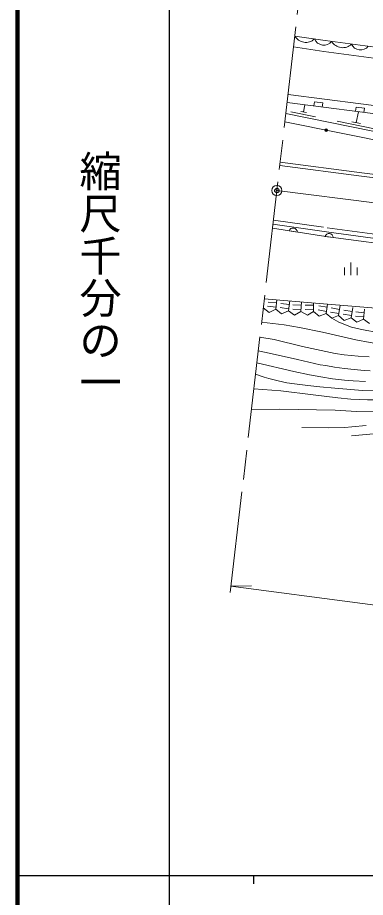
# Model space of a CAD drawing. Units: millimetres at full size, sheet at 1:1000; details may follow other scales. Extents: x 40000 to 680000, y 20000 to 380000.
# Drawn here: x 40000 to 81277, y 202409 to 306718 of the extents above; entities that cross this region are included whole.
import ezdxf
from ezdxf.enums import TextEntityAlignment as Align

# ---------------------------------------------------------------- set-up
doc = ezdxf.new("R2010")
doc.units = ezdxf.units.MM
doc.header["$LTSCALE"] = 1000
doc.header["$PDMODE"] = 32
doc.header["$PDSIZE"] = 500
doc.linetypes.add('CHAIN', pattern=[18.5, 12, -1.5, 3.5, -1.5])
doc.linetypes.add('DASHED', pattern=[7.5, 6, -1.5])
for name, color, linetype, lineweight in [('M-BGD', 7, 'Continuous', 13), ('M-BMK', 2, 'CHAIN', 13), ('M-BMK-SRVR', 3, 'Continuous', 13), ('M-STR-HTXT', 7, 'Continuous', 13), ('M-TTL', 2, 'Continuous', 140), ('M-TTL-BAND', 7, 'Continuous', 25)]:
    doc.layers.add(name, color=color, linetype=linetype, lineweight=lineweight)
doc.layers.add('M-OTRS', color=6, linetype='Continuous')
doc.styles.add('@ＭＳ ゴシック', font='')
doc.styles.get('@ＭＳ ゴシック').set_extended_font_data('@MS Gothic')

msp = doc.modelspace()

# ---------------------------------------------------------------- hatches: boundary and pattern name
at = {"layer": 'M-BGD'}
msp.add_hatch(color=256, dxfattribs=at).paths.add_polyline_path([(76470, 293396, -1), (76764, 293337, -0.41421), (76588, 293220, -0.41421)])

# ---------------------------------------------------------------- linework, layer by layer
for p, q in [((73937, 295527), (74106, 296370)), ((75215, 296733), (75152, 296237)), ((76207, 296607), (75215, 296733)), ((76144, 296111), (76207, 296607)), ((72407, 295528), (75348, 294937)), ((73594, 295596), (74280, 295458)), ((80176, 296104), (80113, 295608)), ((81168, 295978), (80176, 296104)), ((80192, 294271), (80452, 295565)), ((81105, 295482), (81168, 295978)), ((77927, 294420), (82339, 293534)), ((79677, 294374), (80706, 294167)), ((72222, 281436), (73201, 281285)), ((76476, 280778), (77458, 280646)), ((79546, 276184), (79546, 277684)), ((78796, 276184), (78796, 277084)), ((80296, 276184), (80296, 277084)), ((69857, 271773), (69152, 272291)), ((70669, 272400), (69674, 272493)), ((70716, 272898), (69720, 272991)), ((70646, 272151), (70749, 273252)), ((72166, 272191), (71176, 272330)), ((72235, 272686), (71245, 272825)), ((72131, 271944), (72296, 273123)), ((73671, 272609), (72673, 272665)), ((73629, 271860), (73693, 273007)), ((75114, 272639), (74114, 272620)), ((75129, 271889), (75109, 272888)), ((76733, 272378), (75747, 272545)), ((76608, 271638), (76795, 272745)), ((78212, 272127), (77226, 272294)), ((78087, 271388), (78295, 272618)), ((79566, 271137), (79771, 272346)), ((70646, 272151), (69857, 271773)), ((71326, 271602), (70646, 272151)), ((72131, 271944), (71326, 271602)), ((72855, 271452), (72131, 271944)), ((73643, 272109), (72645, 272165)), ((73629, 271860), (72855, 271452)), ((74388, 271425), (73629, 271860)), ((75124, 272139), (74124, 272120)), ((75129, 271889), (74388, 271425)), ((75793, 271320), (75129, 271889)), ((76650, 271885), (75664, 272052)), ((76608, 271638), (75793, 271320)), ((77272, 271069), (76608, 271638)), ((78128, 271634), (77143, 271801)), ((78087, 271388), (77272, 271069)), ((78751, 270819), (78087, 271388)), ((79607, 271383), (78621, 271551)), ((79691, 271876), (78705, 272043)), ((81084, 271225), (80089, 271332)), ((81137, 271722), (80143, 271829)), ((81057, 270976), (81184, 272152)), ((79566, 271137), (78751, 270819)), ((80263, 270609), (79566, 271137)), ((81057, 270976), (80263, 270609)), ((81754, 270448), (81057, 270976))]:
    msp.add_line(p, q, dxfattribs=at)
for points in [[(157449, 299278), (153526, 299262), (143700, 299293), (137452, 299386), (128697, 299634), (122061, 299897), (114252, 300240), (104779, 300953), (95529, 301736), (84790, 302902), (76505, 303986), (72898, 304536)], [(72748, 303243), (76322, 302699), (84635, 301611), (95404, 300442), (104675, 299657), (114175, 298942), (122007, 298599), (128653, 298335), (137423, 298086), (143688, 297993), (153389, 298064), (157447, 298102)], [(72101, 297582), (89340, 295395), (107674, 293887), (121252, 293122), (131631, 292743), (145232, 292565), (157338, 292737), (157443, 292740)], [(157441, 291354), (145204, 291297), (131589, 291523), (121112, 291948), (108207, 292686), (89236, 294451), (71981, 296639)], [(71830, 295338), (84877, 292718), (105130, 289226), (128837, 285881), (151640, 283662), (152475, 285391), (152879, 285697), (153659, 285759), (154557, 285654), (155040, 285286), (155356, 284724), (155417, 284137), (155409, 283225), (157584, 285084), (157619, 287691), (156201, 287733), (153942, 289543), (151135, 289557), (149212, 287298), (145780, 286849), (118425, 290512), (112572, 292437)], [(71715, 294351), (84695, 291745), (104977, 288248), (128720, 284898), (151155, 282610), (154790, 282340)], [(71115, 289186), (80798, 287908), (103907, 285020), (130018, 281774), (146900, 279663), (155410, 278675), (155463, 278669)], [(71161, 289583), (80849, 288305), (103956, 285417), (130068, 282171), (146948, 280060), (155456, 279072), (155518, 279065)], [(70250, 281740), (76582, 280764), (86727, 279402), (87754, 279266)], [(70305, 282209), (76660, 281308), (86800, 279948), (115855, 276076), (146925, 272051), (154771, 271301), (167884, 270477), (178597, 269838)], [(69278, 273375), (75334, 272870), (80618, 272421), (83457, 272205), (84644, 272166), (85571, 272298), (86781, 272625), (88782, 273257), (90758, 274200), (92224, 275399), (94094, 277702)], [(68957, 270605), (71643, 270281), (73440, 269958), (76166, 269435), (80150, 268524), (81853, 268181), (83205, 267962), (84083, 267883), (85943, 267890), (86707, 267952), (87620, 268074), (90344, 268637), (93767, 269545), (94904, 269947), (97830, 271100), (98461, 271373), (101721, 273182), (104699, 274758), (107041, 275751)], [(77272, 271069), (78115, 270605), (79638, 270023), (80640, 269763), (81433, 269615), (82336, 269479), (83367, 269361), (84521, 269308), (85588, 269300), (86456, 269361), (87497, 269525), (88356, 269681), (89350, 269969), (90721, 270446), (92326, 271148), (94116, 271982), (96823, 273283), (99179, 274518), (101514, 275615)], [(68040, 262717), (71254, 262477), (75087, 262010), (78019, 261633), (79558, 261499), (81533, 261400), (83672, 261395), (85035, 261499), (86194, 261635), (88246, 262069), (91016, 262832), (94044, 263669), (99798, 265038), (104673, 266207), (108339, 267515), (109508, 267835), (110924, 268266), (112487, 268450), (114521, 268573)], [(68752, 268845), (70460, 268535), (73824, 267727), (77696, 266908), (78773, 266722), (80428, 266586), (81706, 266510)], [(68561, 267196), (69838, 266945), (73212, 266193), (75916, 265563), (76568, 265467), (77617, 265278), (78793, 265129), (79937, 265014), (81119, 264888), (81859, 264842)], [(67755, 260259), (71084, 260281), (77696, 260157), (80234, 260032), (82195, 260067), (83708, 260174), (84706, 260368), (86045, 260679), (91364, 262193), (94854, 263115), (96835, 263451), (99805, 264030), (103788, 264867), (107124, 265619), (109943, 266288), (112480, 266746), (114531, 266978)], [(68398, 265797), (72786, 264771), (74631, 264384), (75974, 264127), (77370, 263887), (78781, 263742), (79824, 263668), (81287, 263555)], [(68238, 264424), (69264, 264094), (69830, 263920), (70907, 263645), (71968, 263431), (72850, 263298), (74430, 263103), (75863, 262940), (77648, 262792), (79539, 262618), (80886, 262511), (82248, 262465)], [(79626, 257125), (82687, 257423), (84452, 257635), (85359, 257819), (86451, 258067), (88889, 258698), (91602, 259472), (94218, 260152), (96025, 260698), (97050, 260969), (98525, 261231), (100162, 261508), (101948, 261741), (103968, 262025), (105810, 262239), (108701, 262628), (109747, 262785), (110828, 263009), (111940, 263253), (112804, 263466), (114189, 263933), (115215, 264302)], [(73726, 258108), (76864, 258080), (78835, 258108), (79684, 258190), (81381, 258354)]]:
    msp.add_lwpolyline(points, dxfattribs=at)
at = {"layer": 'M-BGD', "linetype": 'DASHED'}
msp.add_lwpolyline([(70375, 282704), (76728, 281804), (86867, 280443), (115920, 276572), (146981, 272547), (154810, 271799), (167917, 270976), (179126, 270214)], dxfattribs=at)
at = {"layer": 'M-BGD'}
msp.add_circle((76617, 293367), 150, dxfattribs=at)
for centre, radius, start, end in [((74195, 305264), 1487, 209.33081, 313.34682), ((76349, 304701), 1246, 204.56003, 319.02786), ((78583, 304657), 1506, 210.89145, 314.19495), ((80700, 304031), 1160, 203.02839, 322.05801), ((72697, 281264), 505, 2.4074, 160.06559), ((76954, 280615), 505, 3.52708, 161.18527)]:
    msp.add_arc(centre, radius, start, end, dxfattribs=at)
at = {"layer": 'M-BMK'}
for p, q in [((65233, 238557), (75394, 326016)), ((70770, 286211), (163149, 274507))]:
    msp.add_line(p, q, dxfattribs=at)
at = {"layer": 'M-BMK-SRVR'}
msp.add_circle((70770, 286211), 600, dxfattribs=at)
msp.add_circle((70770, 286211), 600, dxfattribs=at)
at = {"layer": 'M-OTRS'}
msp.add_point((70770, 286211), dxfattribs=at)
at = {"layer": 'M-STR-HTXT'}
msp.add_line((65322, 239318), (67777, 239340), dxfattribs=at)
msp.add_lwpolyline([(177470, 229768), (169640, 229413), (159105, 229308), (152524, 229416), (143063, 229812), (127810, 231105), (65322, 239318)], dxfattribs=at)
at = {"layer": 'M-TTL'}
msp.add_line((40000, 380000), (40000, 20000), dxfattribs=at)
at = {"layer": 'M-TTL-BAND'}
for p, q in [((58000, 370000), (58000, 20000)), ((40000, 205000), (579000, 205000)), ((68000, 205000), (68000, 204000))]:
    msp.add_line(p, q, dxfattribs=at)

# ---------------------------------------------------------------- texts
at = {"layer": 'M-TTL-BAND', "style": '@ＭＳ ゴシック'}
msp.add_text('縮尺千分の一', height=3666, rotation=270, dxfattribs=at).set_placement((49777, 261030), align=Align.MIDDLE_RIGHT)

doc.saveas('drawing.dxf')
